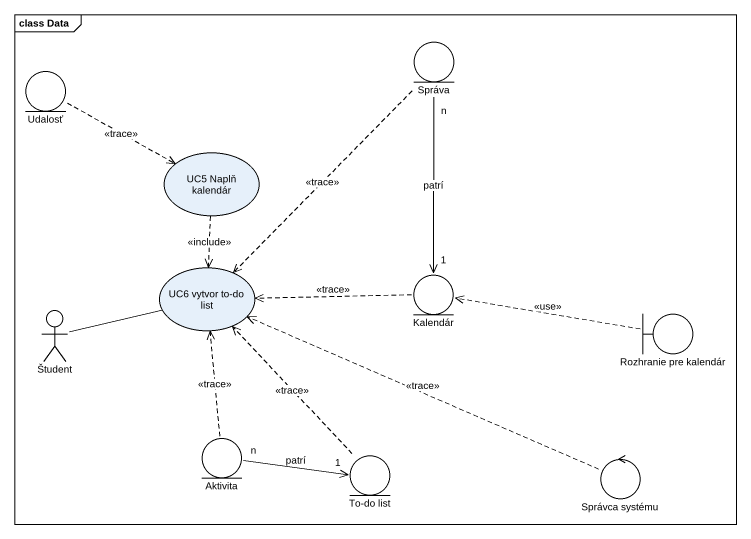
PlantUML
@startuml
mainframe class Data
entity Správa
entity Udalosť
usecase "UC5 Naplň kalendár" as UC5_Naplň_kalendár
usecase "UC6 vytvor to-do list" as UC6_vytvor_to_do_list
entity Kalendár
actor Študent
boundary "Rozhranie pre kalendár" as Rozhranie_pre_kalendár
entity Aktivita
entity "To-do list" as To_do_list
control "Správca systému" as Správca_systému
Správa ..> UC6_vytvor_to_do_list : <<trace>>
Správa "n" --> "1" Kalendár : patrí
Udalosť .right.> UC5_Naplň_kalendár : <<trace>>
UC5_Naplň_kalendár ..> UC6_vytvor_to_do_list : <<include>>
Kalendár .left.> UC6_vytvor_to_do_list : <<trace>>
Študent -right- UC6_vytvor_to_do_list
Rozhranie_pre_kalendár .left.> Kalendár : <<use>>
Aktivita .up.> UC6_vytvor_to_do_list : <<trace>>
Aktivita "n" -right-> "1" To_do_list : patrí
To_do_list .up.> UC6_vytvor_to_do_list : <<trace>>
Správca_systému .left.> UC6_vytvor_to_do_list : <<trace>>
@enduml
